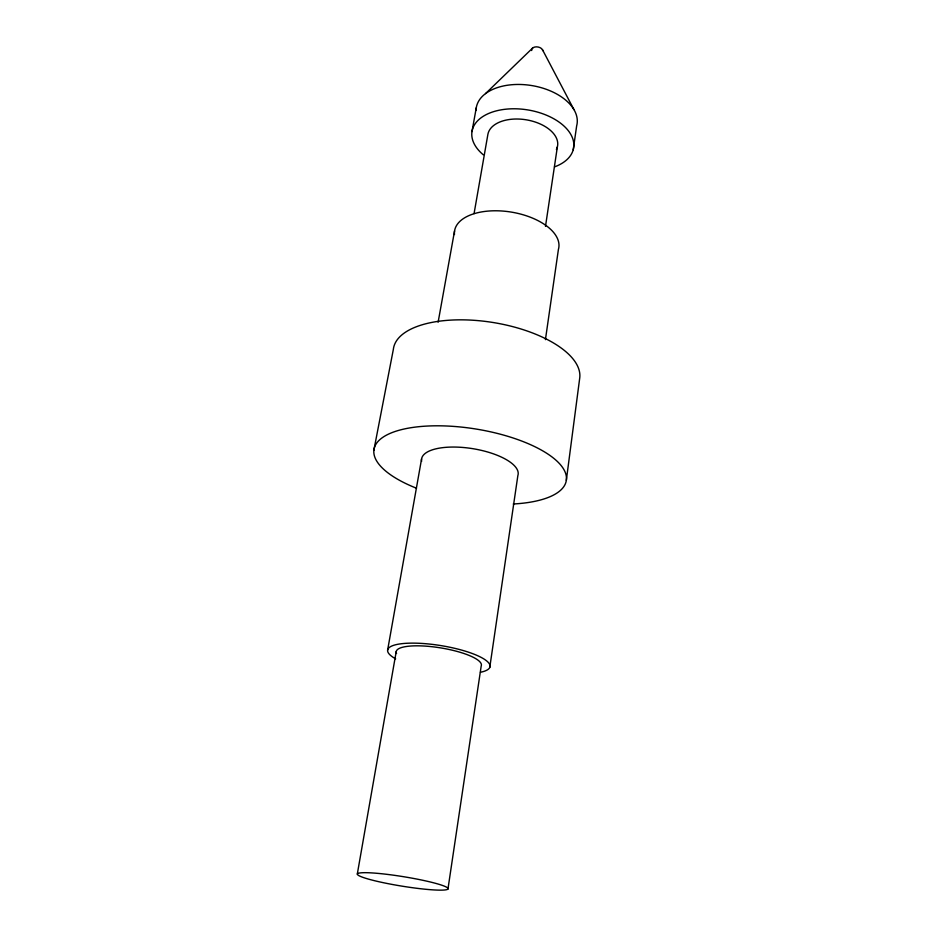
<?xml version="1.0" encoding="UTF-8"?>
<svg xmlns="http://www.w3.org/2000/svg" width="937" height="937" viewBox="0 0 937 937"><rect width="100%" height="100%" fill="white"/><g stroke="black" fill="none" stroke-linecap="round" stroke-linejoin="round"><path stroke-width="1.41" d="M566.323 480.341L579.698 378.208A94.297 41.521 9.2 0 0 491.761 322.293A94.297 41.521 9.2 0 0 393.364 349.325L373.851 450.31M545.428 339.651L558.417 249.394A52.788 27.548 9.2 0 0 509.236 211.774A52.788 27.548 9.2 0 0 454.468 234.543M573.221 149.779L576.653 125.898A51.043 30.734 9.2 0 0 530.892 85.419A51.043 30.734 9.2 0 0 476.055 110.461M489.77 667.413L517.856 475.609A48.9 18.283 9.2 0 0 471.053 448.401A48.9 18.283 9.2 0 0 421.627 461.344M447.968 889.026A45.983 4.79 9.2 0 0 383.046 873.893A45.983 4.79 9.2 0 0 377.072 881.307A45.983 4.79 9.2 0 0 447.968 889.026L481.208 665.961A43.125 10.74 9.2 0 0 438.071 647.49A43.125 10.74 9.2 0 0 396.562 653.499M545.498 226.344L557.363 146.922M474.063 213.613L487.884 134.424A35.313 20.708 9.2 0 1 529.335 120.404A35.313 20.708 9.2 0 1 556.402 149.487M357.302 874.057L396.222 651.555M387.625 650.102L421.58 458.919M471.99 131.567L476.277 107.79M438.118 322.234L454.562 230.924M485.542 93.595L532.79 47.904M542.453 49.661L573.912 109.559M395.648 658.828A51.851 12.919 9.2 0 1 406.014 643.321A51.851 12.919 9.2 0 1 473.689 654.049A51.851 12.919 9.2 0 1 480.458 672.274M416.508 488.224A97.413 36.473 9.2 0 1 400.45 429.896A97.413 36.473 9.2 0 1 547.606 453.859A97.413 36.473 9.2 0 1 513.265 503.989M483.281 154.792A51.476 30.195 9.2 0 1 490.719 112.639A51.476 30.195 9.2 0 1 562.657 124.867A51.476 30.195 9.2 0 1 554.517 166.891M531.677 50.528A5.657 3.654 9.2 0 1 536.526 46.85A5.657 3.654 9.2 0 1 542.816 50.633"/></g></svg>
